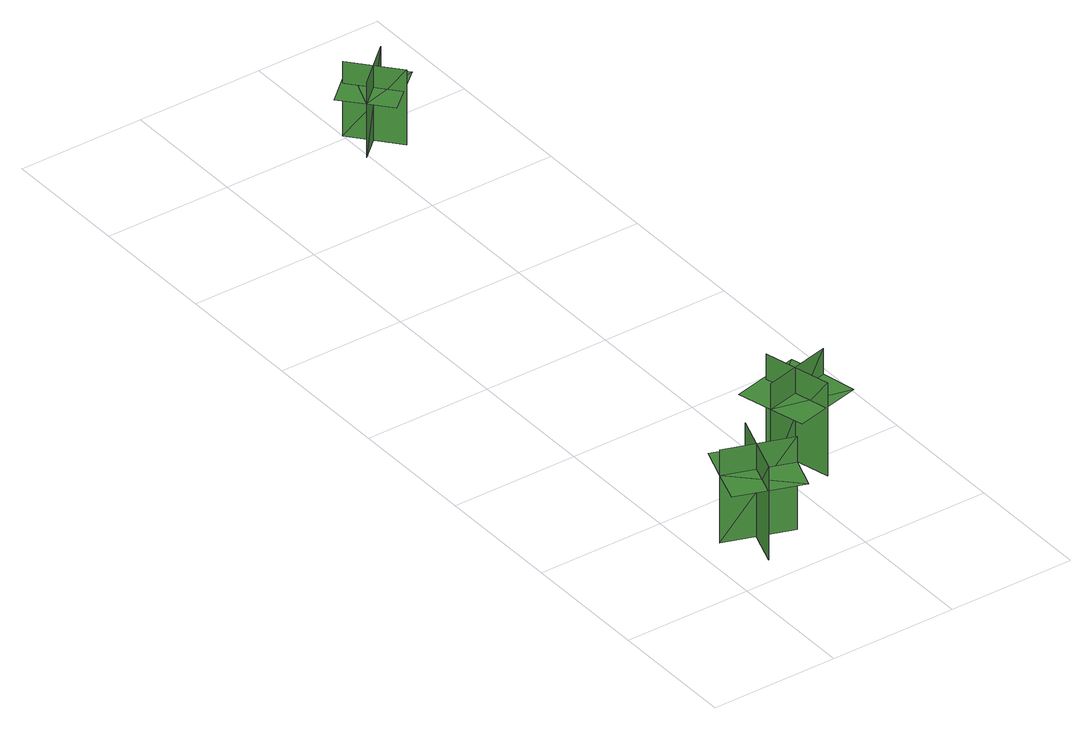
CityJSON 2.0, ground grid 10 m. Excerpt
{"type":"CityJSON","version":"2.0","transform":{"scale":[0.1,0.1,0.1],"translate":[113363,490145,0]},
"CityObjects":{
"tree1":{"type":"SolitaryVegetationObject","geometry":[{"type":"MultiSurface","lod":"1","boundaries":[[[0,1,2]],[[0,2,3]],[[4,5,6]],[[4,6,7]],[[8,9,10]],[[8,10,11]],[[8,11,12]],[[8,12,13]]]}]},
"tree2":{"type":"SolitaryVegetationObject","geometry":[{"type":"MultiSurface","lod":"1","boundaries":[[[14,15,16]],[[14,16,17]],[[18,19,20]],[[18,20,21]],[[22,23,24]],[[22,24,25]],[[22,25,26]],[[22,26,27]]]}]},
"tree3":{"type":"SolitaryVegetationObject","geometry":[{"type":"MultiSurface","lod":"1","boundaries":[[[28,29,30]],[[28,30,31]],[[32,33,34]],[[32,34,35]],[[36,37,38]],[[36,38,39]],[[36,39,40]],[[36,40,41]]]}]}
},
"vertices":[
[50,70,8],[32,18,8],[32,18,85],[50,70,85],[17,54,8],[69,36,8],[69,36,85],[17,54,85],[17,54,64],[8,28,64],[60,10,64],[69,36,64],[78,62,64],[26,80,64],
[108,125,11],[121,72,11],[121,72,88],[108,125,88],[89,94,11],[143,107,11],[143,107,88],[89,94,88],[89,94,67],[96,67,67],[149,80,67],[143,107,67],[136,134,67],[82,121,67],
[100,603,5],[129,569,5],[129,569,67],[100,603,67],[98,573,5],[131,602,5],[131,602,67],[98,573,67],[98,573,49],[112,557,49],[146,586,49],[131,602,49],[116,619,49],[83,590,49]
]}
